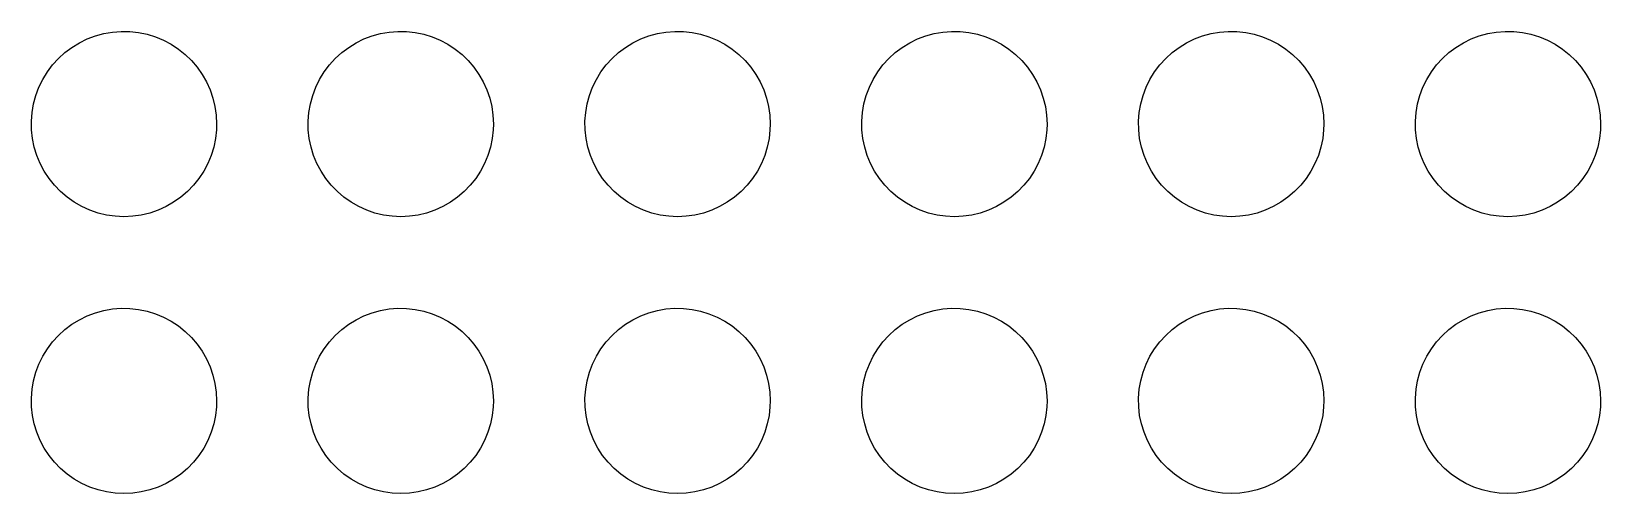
# Model space of a CAD drawing. Extents: x 92.4 to 156.4, y -90.2 to -56.2.
# Drawn here: x 93.79 to 108.19, y -61.12 to -56.88 of the extents above; entities that cross this region are included whole.
import ezdxf

# ---------------------------------------------------------------- set-up
doc = ezdxf.new("R2010")
doc.units = 0
doc.layers.add('BLACK', color=7, linetype='CONTINUOUS')

msp = doc.modelspace()

# ---------------------------------------------------------------- linework, layer by layer
at = {"layer": 'BLACK', "linetype": 'CONTINUOUS'}
for p, q in [((94.5335, -56.8817), (94.6133, -56.8754)), ((94.6133, -56.8754), (94.6934, -56.8767)), ((94.6934, -56.8767), (94.773, -56.8855)), ((97.0735, -56.8817), (97.1533, -56.8754)), ((97.1533, -56.8754), (97.2334, -56.8767)), ((97.2334, -56.8767), (97.313, -56.8855)), ((99.6135, -56.8817), (99.6933, -56.8754)), ((99.6933, -56.8754), (99.7734, -56.8767)), ((99.7734, -56.8767), (99.853, -56.8855)), ((102.153, -56.8817), (102.233, -56.8754)), ((102.233, -56.8754), (102.313, -56.8767)), ((102.313, -56.8767), (102.393, -56.8855)), ((104.693, -56.8817), (104.773, -56.8754)), ((104.773, -56.8754), (104.853, -56.8767)), ((104.853, -56.8767), (104.933, -56.8855)), ((107.233, -56.8817), (107.313, -56.8754)), ((107.313, -56.8754), (107.393, -56.8767)), ((107.393, -56.8767), (107.473, -56.8855)), ((94.0982, -57.0701), (94.1622, -57.022)), ((94.1622, -57.022), (94.2305, -56.9801)), ((94.2305, -56.9801), (94.3024, -56.9449)), ((94.3024, -56.9449), (94.3773, -56.9166)), ((94.3773, -56.9166), (94.4546, -56.8955)), ((94.4546, -56.8955), (94.5335, -56.8817)), ((94.773, -56.8855), (94.8514, -56.9017)), ((94.8514, -56.9017), (94.9279, -56.9253)), ((94.9279, -56.9253), (95.0019, -56.9559)), ((95.0019, -56.9559), (95.0727, -56.9934)), ((95.0727, -56.9934), (95.1396, -57.0373)), ((96.6382, -57.0701), (96.7022, -57.022)), ((96.7022, -57.022), (96.7705, -56.9801)), ((96.7705, -56.9801), (96.8424, -56.9449)), ((96.8424, -56.9449), (96.9173, -56.9166)), ((96.9173, -56.9166), (96.9946, -56.8955)), ((96.9946, -56.8955), (97.0735, -56.8817)), ((97.313, -56.8855), (97.3914, -56.9017)), ((97.3914, -56.9017), (97.4679, -56.9253)), ((97.4679, -56.9253), (97.5419, -56.9559)), ((97.5419, -56.9559), (97.6127, -56.9934)), ((97.6127, -56.9934), (97.6796, -57.0373)), ((99.1782, -57.0701), (99.2422, -57.022)), ((99.2422, -57.022), (99.3105, -56.9801)), ((99.3105, -56.9801), (99.3824, -56.9449)), ((99.3824, -56.9449), (99.4573, -56.9166)), ((99.4573, -56.9166), (99.5346, -56.8955)), ((99.5346, -56.8955), (99.6135, -56.8817)), ((99.853, -56.8855), (99.9314, -56.9017)), ((99.9314, -56.9017), (100.008, -56.9253)), ((100.008, -56.9253), (100.082, -56.9559)), ((100.082, -56.9559), (100.153, -56.9934)), ((100.153, -56.9934), (100.22, -57.0373)), ((101.718, -57.0701), (101.782, -57.022)), ((101.782, -57.022), (101.851, -56.9801)), ((101.851, -56.9801), (101.922, -56.9449)), ((101.922, -56.9449), (101.997, -56.9166)), ((101.997, -56.9166), (102.075, -56.8955)), ((102.075, -56.8955), (102.153, -56.8817)), ((102.393, -56.8855), (102.471, -56.9017)), ((102.471, -56.9017), (102.548, -56.9253)), ((102.548, -56.9253), (102.622, -56.9559)), ((102.622, -56.9559), (102.693, -56.9934)), ((102.693, -56.9934), (102.76, -57.0373)), ((104.258, -57.0701), (104.322, -57.022)), ((104.322, -57.022), (104.391, -56.9801)), ((104.391, -56.9801), (104.462, -56.9449)), ((104.462, -56.9449), (104.537, -56.9166)), ((104.537, -56.9166), (104.615, -56.8955)), ((104.615, -56.8955), (104.693, -56.8817)), ((104.933, -56.8855), (105.011, -56.9017)), ((105.011, -56.9017), (105.088, -56.9253)), ((105.088, -56.9253), (105.162, -56.9559)), ((105.162, -56.9559), (105.233, -56.9934)), ((105.233, -56.9934), (105.3, -57.0373)), ((106.798, -57.0701), (106.862, -57.022)), ((106.862, -57.022), (106.931, -56.9801)), ((106.931, -56.9801), (107.002, -56.9449)), ((107.002, -56.9449), (107.077, -56.9166)), ((107.077, -56.9166), (107.155, -56.8955)), ((107.155, -56.8955), (107.233, -56.8817)), ((107.473, -56.8855), (107.551, -56.9017)), ((107.551, -56.9017), (107.628, -56.9253)), ((107.628, -56.9253), (107.702, -56.9559)), ((107.702, -56.9559), (107.773, -56.9934)), ((107.773, -56.9934), (107.84, -57.0373)), ((93.9851, -57.1832), (94.039, -57.124)), ((94.039, -57.124), (94.0982, -57.0701)), ((95.1396, -57.0373), (95.2021, -57.0874)), ((95.2021, -57.0874), (95.2596, -57.1431)), ((95.2596, -57.1431), (95.3116, -57.204)), ((96.5251, -57.1832), (96.579, -57.124)), ((96.579, -57.124), (96.6382, -57.0701)), ((97.6796, -57.0373), (97.7421, -57.0874)), ((97.7421, -57.0874), (97.7996, -57.1431)), ((97.7996, -57.1431), (97.8516, -57.204)), ((99.0651, -57.1832), (99.119, -57.124)), ((99.119, -57.124), (99.1782, -57.0701)), ((100.22, -57.0373), (100.282, -57.0874)), ((100.282, -57.0874), (100.34, -57.1431)), ((100.34, -57.1431), (100.392, -57.204)), ((101.605, -57.1832), (101.659, -57.124)), ((101.659, -57.124), (101.718, -57.0701)), ((102.76, -57.0373), (102.822, -57.0874)), ((102.822, -57.0874), (102.88, -57.1431)), ((102.88, -57.1431), (102.932, -57.204)), ((104.145, -57.1832), (104.199, -57.124)), ((104.199, -57.124), (104.258, -57.0701)), ((105.3, -57.0373), (105.362, -57.0874)), ((105.362, -57.0874), (105.42, -57.1431)), ((105.42, -57.1431), (105.472, -57.204)), ((106.685, -57.1832), (106.739, -57.124)), ((106.739, -57.124), (106.798, -57.0701)), ((107.84, -57.0373), (107.902, -57.0874)), ((107.902, -57.0874), (107.96, -57.1431)), ((107.96, -57.1431), (108.012, -57.204)), ((93.8951, -57.3155), (93.937, -57.2472)), ((93.937, -57.2472), (93.9851, -57.1832)), ((95.3116, -57.204), (95.3577, -57.2695)), ((95.3577, -57.2695), (95.3974, -57.3391)), ((96.4351, -57.3155), (96.477, -57.2472)), ((96.477, -57.2472), (96.5251, -57.1832)), ((97.8516, -57.204), (97.8977, -57.2695)), ((97.8977, -57.2695), (97.9374, -57.3391)), ((98.9751, -57.3155), (99.017, -57.2472)), ((99.017, -57.2472), (99.0651, -57.1832)), ((100.392, -57.204), (100.438, -57.2695)), ((100.438, -57.2695), (100.477, -57.3391)), ((101.515, -57.3155), (101.557, -57.2472)), ((101.557, -57.2472), (101.605, -57.1832)), ((102.932, -57.204), (102.978, -57.2695)), ((102.978, -57.2695), (103.017, -57.3391)), ((104.055, -57.3155), (104.097, -57.2472)), ((104.097, -57.2472), (104.145, -57.1832)), ((105.472, -57.204), (105.518, -57.2695)), ((105.518, -57.2695), (105.557, -57.3391)), ((106.595, -57.3155), (106.637, -57.2472)), ((106.637, -57.2472), (106.685, -57.1832)), ((108.012, -57.204), (108.058, -57.2695)), ((108.058, -57.2695), (108.097, -57.3391)), ((93.8316, -57.4623), (93.8599, -57.3874)), ((93.8599, -57.3874), (93.8951, -57.3155)), ((95.3974, -57.3391), (95.4303, -57.4121)), ((95.4303, -57.4121), (95.4562, -57.4879)), ((96.3716, -57.4623), (96.3999, -57.3874)), ((96.3999, -57.3874), (96.4351, -57.3155)), ((97.9374, -57.3391), (97.9703, -57.4121)), ((97.9703, -57.4121), (97.9962, -57.4879)), ((98.9116, -57.4623), (98.9399, -57.3874)), ((98.9399, -57.3874), (98.9751, -57.3155)), ((100.477, -57.3391), (100.51, -57.4121)), ((100.51, -57.4121), (100.536, -57.4879)), ((101.452, -57.4623), (101.48, -57.3874)), ((101.48, -57.3874), (101.515, -57.3155)), ((103.017, -57.3391), (103.05, -57.4121)), ((103.05, -57.4121), (103.076, -57.4879)), ((103.992, -57.4623), (104.02, -57.3874)), ((104.02, -57.3874), (104.055, -57.3155)), ((105.557, -57.3391), (105.59, -57.4121)), ((105.59, -57.4121), (105.616, -57.4879)), ((106.532, -57.4623), (106.56, -57.3874)), ((106.56, -57.3874), (106.595, -57.3155)), ((108.097, -57.3391), (108.13, -57.4121)), ((108.13, -57.4121), (108.156, -57.4879)), ((93.7967, -57.6185), (93.8105, -57.5396)), ((93.8105, -57.5396), (93.8316, -57.4623)), ((95.4562, -57.4879), (95.4749, -57.5657)), ((95.4749, -57.5657), (95.4862, -57.645)), ((96.3367, -57.6185), (96.3505, -57.5396)), ((96.3505, -57.5396), (96.3716, -57.4623)), ((97.9962, -57.4879), (98.0149, -57.5657)), ((98.0149, -57.5657), (98.0262, -57.645)), ((98.8767, -57.6185), (98.8905, -57.5396)), ((98.8905, -57.5396), (98.9116, -57.4623)), ((100.536, -57.4879), (100.555, -57.5657)), ((100.555, -57.5657), (100.566, -57.645)), ((101.417, -57.6185), (101.43, -57.5396)), ((101.43, -57.5396), (101.452, -57.4623)), ((103.076, -57.4879), (103.095, -57.5657)), ((103.095, -57.5657), (103.106, -57.645)), ((103.957, -57.6185), (103.97, -57.5396)), ((103.97, -57.5396), (103.992, -57.4623)), ((105.616, -57.4879), (105.635, -57.5657)), ((105.635, -57.5657), (105.646, -57.645)), ((106.497, -57.6185), (106.51, -57.5396)), ((106.51, -57.5396), (106.532, -57.4623)), ((108.156, -57.4879), (108.175, -57.5657)), ((108.175, -57.5657), (108.186, -57.645)), ((93.7904, -57.6983), (93.7967, -57.6185)), ((93.7917, -57.7784), (93.7904, -57.6983)), ((95.4862, -57.645), (95.49, -57.725)), ((95.49, -57.725), (95.4883, -57.7784)), ((96.3304, -57.6983), (96.3367, -57.6185)), ((96.3317, -57.7784), (96.3304, -57.6983)), ((98.0262, -57.645), (98.03, -57.725)), ((98.03, -57.725), (98.0283, -57.7784)), ((98.8704, -57.6983), (98.8767, -57.6185)), ((98.8717, -57.7784), (98.8704, -57.6983)), ((100.566, -57.645), (100.57, -57.725)), ((100.57, -57.725), (100.568, -57.7784)), ((101.41, -57.6983), (101.417, -57.6185)), ((101.412, -57.7784), (101.41, -57.6983)), ((103.106, -57.645), (103.11, -57.725)), ((103.11, -57.725), (103.108, -57.7784)), ((103.95, -57.6983), (103.957, -57.6185)), ((103.952, -57.7784), (103.95, -57.6983)), ((105.646, -57.645), (105.65, -57.725)), ((105.65, -57.725), (105.648, -57.7784)), ((106.49, -57.6983), (106.497, -57.6185)), ((106.492, -57.7784), (106.49, -57.6983)), ((108.186, -57.645), (108.19, -57.725)), ((108.19, -57.725), (108.188, -57.7784)), ((93.8005, -57.858), (93.7917, -57.7784)), ((93.8167, -57.9364), (93.8005, -57.858)), ((95.4795, -57.858), (95.4633, -57.9364)), ((95.4883, -57.7784), (95.4795, -57.858)), ((96.3405, -57.858), (96.3317, -57.7784)), ((96.3567, -57.9364), (96.3405, -57.858)), ((98.0195, -57.858), (98.0033, -57.9364)), ((98.0283, -57.7784), (98.0195, -57.858)), ((98.8805, -57.858), (98.8717, -57.7784)), ((98.8967, -57.9364), (98.8805, -57.858)), ((100.56, -57.858), (100.543, -57.9364)), ((100.568, -57.7784), (100.56, -57.858)), ((101.42, -57.858), (101.412, -57.7784)), ((101.437, -57.9364), (101.42, -57.858)), ((103.1, -57.858), (103.083, -57.9364)), ((103.108, -57.7784), (103.1, -57.858)), ((103.96, -57.858), (103.952, -57.7784)), ((103.977, -57.9364), (103.96, -57.858)), ((105.64, -57.858), (105.623, -57.9364)), ((105.648, -57.7784), (105.64, -57.858)), ((106.5, -57.858), (106.492, -57.7784)), ((106.517, -57.9364), (106.5, -57.858)), ((108.18, -57.858), (108.163, -57.9364)), ((108.188, -57.7784), (108.18, -57.858)), ((93.8403, -58.0129), (93.8167, -57.9364)), ((93.8709, -58.0869), (93.8403, -58.0129)), ((95.4397, -58.0129), (95.4091, -58.0869)), ((95.4633, -57.9364), (95.4397, -58.0129)), ((96.3803, -58.0129), (96.3567, -57.9364)), ((96.4109, -58.0869), (96.3803, -58.0129)), ((97.9797, -58.0129), (97.9491, -58.0869)), ((98.0033, -57.9364), (97.9797, -58.0129)), ((98.9203, -58.0129), (98.8967, -57.9364)), ((98.9509, -58.0869), (98.9203, -58.0129)), ((100.52, -58.0129), (100.489, -58.0869)), ((100.543, -57.9364), (100.52, -58.0129)), ((101.46, -58.0129), (101.437, -57.9364)), ((101.491, -58.0869), (101.46, -58.0129)), ((103.06, -58.0129), (103.029, -58.0869)), ((103.083, -57.9364), (103.06, -58.0129)), ((104, -58.0129), (103.977, -57.9364)), ((104.031, -58.0869), (104, -58.0129)), ((105.6, -58.0129), (105.569, -58.0869)), ((105.623, -57.9364), (105.6, -58.0129)), ((106.54, -58.0129), (106.517, -57.9364)), ((106.571, -58.0869), (106.54, -58.0129)), ((108.14, -58.0129), (108.109, -58.0869)), ((108.163, -57.9364), (108.14, -58.0129)), ((93.9084, -58.1577), (93.8709, -58.0869)), ((93.9523, -58.2246), (93.9084, -58.1577)), ((95.3716, -58.1577), (95.3277, -58.2246)), ((95.4091, -58.0869), (95.3716, -58.1577)), ((96.4484, -58.1577), (96.4109, -58.0869)), ((96.4923, -58.2246), (96.4484, -58.1577)), ((97.9116, -58.1577), (97.8677, -58.2246)), ((97.9491, -58.0869), (97.9116, -58.1577)), ((98.9884, -58.1577), (98.9509, -58.0869)), ((99.0323, -58.2246), (98.9884, -58.1577)), ((100.452, -58.1577), (100.408, -58.2246)), ((100.489, -58.0869), (100.452, -58.1577)), ((101.528, -58.1577), (101.491, -58.0869)), ((101.572, -58.2246), (101.528, -58.1577)), ((102.992, -58.1577), (102.948, -58.2246)), ((103.029, -58.0869), (102.992, -58.1577)), ((104.068, -58.1577), (104.031, -58.0869)), ((104.112, -58.2246), (104.068, -58.1577)), ((105.532, -58.1577), (105.488, -58.2246)), ((105.569, -58.0869), (105.532, -58.1577)), ((106.608, -58.1577), (106.571, -58.0869)), ((106.652, -58.2246), (106.608, -58.1577)), ((108.072, -58.1577), (108.028, -58.2246)), ((108.109, -58.0869), (108.072, -58.1577)), ((94.0024, -58.2871), (93.9523, -58.2246)), ((94.0581, -58.3446), (94.0024, -58.2871)), ((95.2776, -58.2871), (95.2219, -58.3446)), ((95.3277, -58.2246), (95.2776, -58.2871)), ((96.5424, -58.2871), (96.4923, -58.2246)), ((96.5981, -58.3446), (96.5424, -58.2871)), ((97.8176, -58.2871), (97.7619, -58.3446)), ((97.8677, -58.2246), (97.8176, -58.2871)), ((99.0824, -58.2871), (99.0323, -58.2246)), ((99.1381, -58.3446), (99.0824, -58.2871)), ((100.358, -58.2871), (100.302, -58.3446)), ((100.408, -58.2246), (100.358, -58.2871)), ((101.622, -58.2871), (101.572, -58.2246)), ((101.678, -58.3446), (101.622, -58.2871)), ((102.898, -58.2871), (102.842, -58.3446)), ((102.948, -58.2246), (102.898, -58.2871)), ((104.162, -58.2871), (104.112, -58.2246)), ((104.218, -58.3446), (104.162, -58.2871)), ((105.438, -58.2871), (105.382, -58.3446)), ((105.488, -58.2246), (105.438, -58.2871)), ((106.702, -58.2871), (106.652, -58.2246)), ((106.758, -58.3446), (106.702, -58.2871)), ((107.978, -58.2871), (107.922, -58.3446)), ((108.028, -58.2246), (107.978, -58.2871)), ((94.119, -58.3966), (94.0581, -58.3446)), ((94.1845, -58.4427), (94.119, -58.3966)), ((94.2541, -58.4824), (94.1845, -58.4427)), ((95.0955, -58.4427), (95.0259, -58.4824)), ((95.161, -58.3966), (95.0955, -58.4427)), ((95.2219, -58.3446), (95.161, -58.3966)), ((96.659, -58.3966), (96.5981, -58.3446)), ((96.7245, -58.4427), (96.659, -58.3966)), ((96.7941, -58.4824), (96.7245, -58.4427)), ((97.6355, -58.4427), (97.5659, -58.4824)), ((97.701, -58.3966), (97.6355, -58.4427)), ((97.7619, -58.3446), (97.701, -58.3966)), ((99.199, -58.3966), (99.1381, -58.3446)), ((99.2645, -58.4427), (99.199, -58.3966)), ((99.3341, -58.4824), (99.2645, -58.4427)), ((100.175, -58.4427), (100.106, -58.4824)), ((100.241, -58.3966), (100.175, -58.4427)), ((100.302, -58.3446), (100.241, -58.3966)), ((101.739, -58.3966), (101.678, -58.3446)), ((101.805, -58.4427), (101.739, -58.3966)), ((101.874, -58.4824), (101.805, -58.4427)), ((102.715, -58.4427), (102.646, -58.4824)), ((102.781, -58.3966), (102.715, -58.4427)), ((102.842, -58.3446), (102.781, -58.3966)), ((104.279, -58.3966), (104.218, -58.3446)), ((104.345, -58.4427), (104.279, -58.3966)), ((104.414, -58.4824), (104.345, -58.4427)), ((105.255, -58.4427), (105.186, -58.4824)), ((105.321, -58.3966), (105.255, -58.4427)), ((105.382, -58.3446), (105.321, -58.3966)), ((106.819, -58.3966), (106.758, -58.3446)), ((106.885, -58.4427), (106.819, -58.3966)), ((106.954, -58.4824), (106.885, -58.4427)), ((107.795, -58.4427), (107.726, -58.4824)), ((107.861, -58.3966), (107.795, -58.4427)), ((107.922, -58.3446), (107.861, -58.3966)), ((94.3271, -58.5153), (94.2541, -58.4824)), ((94.4029, -58.5412), (94.3271, -58.5153)), ((94.4807, -58.5599), (94.4029, -58.5412)), ((94.56, -58.5712), (94.4807, -58.5599)), ((94.64, -58.575), (94.56, -58.5712)), ((94.72, -58.5712), (94.64, -58.575)), ((94.7993, -58.5599), (94.72, -58.5712)), ((94.8771, -58.5412), (94.7993, -58.5599)), ((94.9529, -58.5153), (94.8771, -58.5412)), ((95.0259, -58.4824), (94.9529, -58.5153)), ((96.8671, -58.5153), (96.7941, -58.4824)), ((96.9429, -58.5412), (96.8671, -58.5153)), ((97.0207, -58.5599), (96.9429, -58.5412)), ((97.1, -58.5712), (97.0207, -58.5599)), ((97.18, -58.575), (97.1, -58.5712)), ((97.26, -58.5712), (97.18, -58.575)), ((97.3393, -58.5599), (97.26, -58.5712)), ((97.4171, -58.5412), (97.3393, -58.5599)), ((97.4929, -58.5153), (97.4171, -58.5412)), ((97.5659, -58.4824), (97.4929, -58.5153)), ((99.4071, -58.5153), (99.3341, -58.4824)), ((99.4829, -58.5412), (99.4071, -58.5153)), ((99.5607, -58.5599), (99.4829, -58.5412)), ((99.64, -58.5712), (99.5607, -58.5599)), ((99.72, -58.575), (99.64, -58.5712)), ((99.8, -58.5712), (99.72, -58.575)), ((99.8793, -58.5599), (99.8, -58.5712)), ((99.9571, -58.5412), (99.8793, -58.5599)), ((100.033, -58.5153), (99.9571, -58.5412)), ((100.106, -58.4824), (100.033, -58.5153)), ((101.947, -58.5153), (101.874, -58.4824)), ((102.023, -58.5412), (101.947, -58.5153)), ((102.101, -58.5599), (102.023, -58.5412)), ((102.18, -58.5712), (102.101, -58.5599)), ((102.26, -58.575), (102.18, -58.5712)), ((102.34, -58.5712), (102.26, -58.575)), ((102.419, -58.5599), (102.34, -58.5712)), ((102.497, -58.5412), (102.419, -58.5599)), ((102.573, -58.5153), (102.497, -58.5412)), ((102.646, -58.4824), (102.573, -58.5153)), ((104.487, -58.5153), (104.414, -58.4824)), ((104.563, -58.5412), (104.487, -58.5153)), ((104.641, -58.5599), (104.563, -58.5412)), ((104.72, -58.5712), (104.641, -58.5599)), ((104.8, -58.575), (104.72, -58.5712)), ((104.88, -58.5712), (104.8, -58.575)), ((104.959, -58.5599), (104.88, -58.5712)), ((105.037, -58.5412), (104.959, -58.5599)), ((105.113, -58.5153), (105.037, -58.5412)), ((105.186, -58.4824), (105.113, -58.5153)), ((107.027, -58.5153), (106.954, -58.4824)), ((107.103, -58.5412), (107.027, -58.5153)), ((107.181, -58.5599), (107.103, -58.5412)), ((107.26, -58.5712), (107.181, -58.5599)), ((107.34, -58.575), (107.26, -58.5712)), ((107.42, -58.5712), (107.34, -58.575)), ((107.499, -58.5599), (107.42, -58.5712)), ((107.577, -58.5412), (107.499, -58.5599)), ((107.653, -58.5153), (107.577, -58.5412)), ((107.726, -58.4824), (107.653, -58.5153)), ((94.3024, -59.4849), (94.3773, -59.4566)), ((94.3773, -59.4566), (94.4546, -59.4355)), ((94.4546, -59.4355), (94.5335, -59.4217)), ((94.5335, -59.4217), (94.6133, -59.4154)), ((94.6133, -59.4154), (94.6934, -59.4167)), ((94.6934, -59.4167), (94.773, -59.4255)), ((94.773, -59.4255), (94.8514, -59.4417)), ((94.8514, -59.4417), (94.9279, -59.4653)), ((94.9279, -59.4653), (95.0019, -59.4959)), ((96.8424, -59.4849), (96.9173, -59.4566)), ((96.9173, -59.4566), (96.9946, -59.4355)), ((96.9946, -59.4355), (97.0735, -59.4217)), ((97.0735, -59.4217), (97.1533, -59.4154)), ((97.1533, -59.4154), (97.2334, -59.4167)), ((97.2334, -59.4167), (97.313, -59.4255)), ((97.313, -59.4255), (97.3914, -59.4417)), ((97.3914, -59.4417), (97.4679, -59.4653)), ((97.4679, -59.4653), (97.5419, -59.4959)), ((99.3824, -59.4849), (99.4573, -59.4566)), ((99.4573, -59.4566), (99.5346, -59.4355)), ((99.5346, -59.4355), (99.6135, -59.4217)), ((99.6135, -59.4217), (99.6933, -59.4154)), ((99.6933, -59.4154), (99.7734, -59.4167)), ((99.7734, -59.4167), (99.853, -59.4255)), ((99.853, -59.4255), (99.9314, -59.4417)), ((99.9314, -59.4417), (100.008, -59.4653)), ((100.008, -59.4653), (100.082, -59.4959)), ((101.922, -59.4849), (101.997, -59.4566)), ((101.997, -59.4566), (102.075, -59.4355)), ((102.075, -59.4355), (102.153, -59.4217)), ((102.153, -59.4217), (102.233, -59.4154)), ((102.233, -59.4154), (102.313, -59.4167)), ((102.313, -59.4167), (102.393, -59.4255)), ((102.393, -59.4255), (102.471, -59.4417)), ((102.471, -59.4417), (102.548, -59.4653)), ((102.548, -59.4653), (102.622, -59.4959)), ((104.462, -59.4849), (104.537, -59.4566)), ((104.537, -59.4566), (104.615, -59.4355)), ((104.615, -59.4355), (104.693, -59.4217)), ((104.693, -59.4217), (104.773, -59.4154)), ((104.773, -59.4154), (104.853, -59.4167)), ((104.853, -59.4167), (104.933, -59.4255)), ((104.933, -59.4255), (105.011, -59.4417)), ((105.011, -59.4417), (105.088, -59.4653)), ((105.088, -59.4653), (105.162, -59.4959)), ((107.002, -59.4849), (107.077, -59.4566)), ((107.077, -59.4566), (107.155, -59.4355)), ((107.155, -59.4355), (107.233, -59.4217)), ((107.233, -59.4217), (107.313, -59.4154)), ((107.313, -59.4154), (107.393, -59.4167)), ((107.393, -59.4167), (107.473, -59.4255)), ((107.473, -59.4255), (107.551, -59.4417)), ((107.551, -59.4417), (107.628, -59.4653)), ((107.628, -59.4653), (107.702, -59.4959)), ((94.039, -59.664), (94.0982, -59.6101)), ((94.0982, -59.6101), (94.1622, -59.562)), ((94.1622, -59.562), (94.2305, -59.5201)), ((94.2305, -59.5201), (94.3024, -59.4849)), ((95.0019, -59.4959), (95.0727, -59.5334)), ((95.0727, -59.5334), (95.1396, -59.5773)), ((95.1396, -59.5773), (95.2021, -59.6274)), ((96.579, -59.664), (96.6382, -59.6101)), ((96.6382, -59.6101), (96.7022, -59.562)), ((96.7022, -59.562), (96.7705, -59.5201)), ((96.7705, -59.5201), (96.8424, -59.4849)), ((97.5419, -59.4959), (97.6127, -59.5334)), ((97.6127, -59.5334), (97.6796, -59.5773)), ((97.6796, -59.5773), (97.7421, -59.6274)), ((99.119, -59.664), (99.1782, -59.6101)), ((99.1782, -59.6101), (99.2422, -59.562)), ((99.2422, -59.562), (99.3105, -59.5201)), ((99.3105, -59.5201), (99.3824, -59.4849)), ((100.082, -59.4959), (100.153, -59.5334)), ((100.153, -59.5334), (100.22, -59.5773)), ((100.22, -59.5773), (100.282, -59.6274)), ((101.659, -59.664), (101.718, -59.6101)), ((101.718, -59.6101), (101.782, -59.562)), ((101.782, -59.562), (101.851, -59.5201)), ((101.851, -59.5201), (101.922, -59.4849)), ((102.622, -59.4959), (102.693, -59.5334)), ((102.693, -59.5334), (102.76, -59.5773)), ((102.76, -59.5773), (102.822, -59.6274)), ((104.199, -59.664), (104.258, -59.6101)), ((104.258, -59.6101), (104.322, -59.562)), ((104.322, -59.562), (104.391, -59.5201)), ((104.391, -59.5201), (104.462, -59.4849)), ((105.162, -59.4959), (105.233, -59.5334)), ((105.233, -59.5334), (105.3, -59.5773)), ((105.3, -59.5773), (105.362, -59.6274)), ((106.739, -59.664), (106.798, -59.6101)), ((106.798, -59.6101), (106.862, -59.562)), ((106.862, -59.562), (106.931, -59.5201)), ((106.931, -59.5201), (107.002, -59.4849)), ((107.702, -59.4959), (107.773, -59.5334)), ((107.773, -59.5334), (107.84, -59.5773)), ((107.84, -59.5773), (107.902, -59.6274)), ((93.937, -59.7872), (93.9851, -59.7232)), ((93.9851, -59.7232), (94.039, -59.664)), ((95.2021, -59.6274), (95.2596, -59.6831)), ((95.2596, -59.6831), (95.3116, -59.744)), ((95.3116, -59.744), (95.3577, -59.8095)), ((96.477, -59.7872), (96.5251, -59.7232)), ((96.5251, -59.7232), (96.579, -59.664)), ((97.7421, -59.6274), (97.7996, -59.6831)), ((97.7996, -59.6831), (97.8516, -59.744)), ((97.8516, -59.744), (97.8977, -59.8095)), ((99.017, -59.7872), (99.0651, -59.7232)), ((99.0651, -59.7232), (99.119, -59.664)), ((100.282, -59.6274), (100.34, -59.6831)), ((100.34, -59.6831), (100.392, -59.744)), ((100.392, -59.744), (100.438, -59.8095)), ((101.557, -59.7872), (101.605, -59.7232)), ((101.605, -59.7232), (101.659, -59.664)), ((102.822, -59.6274), (102.88, -59.6831)), ((102.88, -59.6831), (102.932, -59.744)), ((102.932, -59.744), (102.978, -59.8095)), ((104.097, -59.7872), (104.145, -59.7232)), ((104.145, -59.7232), (104.199, -59.664)), ((105.362, -59.6274), (105.42, -59.6831)), ((105.42, -59.6831), (105.472, -59.744)), ((105.472, -59.744), (105.518, -59.8095)), ((106.637, -59.7872), (106.685, -59.7232)), ((106.685, -59.7232), (106.739, -59.664)), ((107.902, -59.6274), (107.96, -59.6831)), ((107.96, -59.6831), (108.012, -59.744)), ((108.012, -59.744), (108.058, -59.8095)), ((93.8599, -59.9274), (93.8951, -59.8555)), ((93.8951, -59.8555), (93.937, -59.7872)), ((95.3577, -59.8095), (95.3974, -59.8791)), ((95.3974, -59.8791), (95.4303, -59.9521)), ((96.3999, -59.9274), (96.4351, -59.8555)), ((96.4351, -59.8555), (96.477, -59.7872)), ((97.8977, -59.8095), (97.9374, -59.8791)), ((97.9374, -59.8791), (97.9703, -59.9521)), ((98.9399, -59.9274), (98.9751, -59.8555)), ((98.9751, -59.8555), (99.017, -59.7872)), ((100.438, -59.8095), (100.477, -59.8791)), ((100.477, -59.8791), (100.51, -59.9521)), ((101.48, -59.9274), (101.515, -59.8555)), ((101.515, -59.8555), (101.557, -59.7872)), ((102.978, -59.8095), (103.017, -59.8791)), ((103.017, -59.8791), (103.05, -59.9521)), ((104.02, -59.9274), (104.055, -59.8555)), ((104.055, -59.8555), (104.097, -59.7872)), ((105.518, -59.8095), (105.557, -59.8791)), ((105.557, -59.8791), (105.59, -59.9521)), ((106.56, -59.9274), (106.595, -59.8555)), ((106.595, -59.8555), (106.637, -59.7872)), ((108.058, -59.8095), (108.097, -59.8791)), ((108.097, -59.8791), (108.13, -59.9521)), ((93.8105, -60.0796), (93.8316, -60.0023)), ((93.8316, -60.0023), (93.8599, -59.9274)), ((95.4303, -59.9521), (95.4562, -60.0279)), ((95.4562, -60.0279), (95.4749, -60.1057)), ((96.3505, -60.0796), (96.3716, -60.0023)), ((96.3716, -60.0023), (96.3999, -59.9274)), ((97.9703, -59.9521), (97.9962, -60.0279)), ((97.9962, -60.0279), (98.0149, -60.1057)), ((98.8905, -60.0796), (98.9116, -60.0023)), ((98.9116, -60.0023), (98.9399, -59.9274)), ((100.51, -59.9521), (100.536, -60.0279)), ((100.536, -60.0279), (100.555, -60.1057)), ((101.43, -60.0796), (101.452, -60.0023)), ((101.452, -60.0023), (101.48, -59.9274)), ((103.05, -59.9521), (103.076, -60.0279)), ((103.076, -60.0279), (103.095, -60.1057)), ((103.97, -60.0796), (103.992, -60.0023)), ((103.992, -60.0023), (104.02, -59.9274)), ((105.59, -59.9521), (105.616, -60.0279)), ((105.616, -60.0279), (105.635, -60.1057)), ((106.51, -60.0796), (106.532, -60.0023)), ((106.532, -60.0023), (106.56, -59.9274)), ((108.13, -59.9521), (108.156, -60.0279)), ((108.156, -60.0279), (108.175, -60.1057)), ((93.7904, -60.2383), (93.7967, -60.1585)), ((93.7967, -60.1585), (93.8105, -60.0796)), ((95.4749, -60.1057), (95.4862, -60.185)), ((95.4862, -60.185), (95.49, -60.265)), ((96.3304, -60.2383), (96.3367, -60.1585)), ((96.3367, -60.1585), (96.3505, -60.0796)), ((98.0149, -60.1057), (98.0262, -60.185)), ((98.0262, -60.185), (98.03, -60.265)), ((98.8704, -60.2383), (98.8767, -60.1585)), ((98.8767, -60.1585), (98.8905, -60.0796)), ((100.555, -60.1057), (100.566, -60.185)), ((100.566, -60.185), (100.57, -60.265)), ((101.41, -60.2383), (101.417, -60.1585)), ((101.417, -60.1585), (101.43, -60.0796)), ((103.095, -60.1057), (103.106, -60.185)), ((103.106, -60.185), (103.11, -60.265)), ((103.95, -60.2383), (103.957, -60.1585)), ((103.957, -60.1585), (103.97, -60.0796)), ((105.635, -60.1057), (105.646, -60.185)), ((105.646, -60.185), (105.65, -60.265)), ((106.49, -60.2383), (106.497, -60.1585)), ((106.497, -60.1585), (106.51, -60.0796)), ((108.175, -60.1057), (108.186, -60.185)), ((108.186, -60.185), (108.19, -60.265)), ((93.7917, -60.3184), (93.7904, -60.2383)), ((93.8005, -60.398), (93.7917, -60.3184)), ((95.4883, -60.3184), (95.4795, -60.398)), ((95.49, -60.265), (95.4883, -60.3184)), ((96.3317, -60.3184), (96.3304, -60.2383)), ((96.3405, -60.398), (96.3317, -60.3184)), ((98.0283, -60.3184), (98.0195, -60.398)), ((98.03, -60.265), (98.0283, -60.3184)), ((98.8717, -60.3184), (98.8704, -60.2383)), ((98.8805, -60.398), (98.8717, -60.3184)), ((100.568, -60.3184), (100.56, -60.398)), ((100.57, -60.265), (100.568, -60.3184)), ((101.412, -60.3184), (101.41, -60.2383)), ((101.42, -60.398), (101.412, -60.3184)), ((103.108, -60.3184), (103.1, -60.398)), ((103.11, -60.265), (103.108, -60.3184)), ((103.952, -60.3184), (103.95, -60.2383)), ((103.96, -60.398), (103.952, -60.3184)), ((105.648, -60.3184), (105.64, -60.398)), ((105.65, -60.265), (105.648, -60.3184)), ((106.492, -60.3184), (106.49, -60.2383)), ((106.5, -60.398), (106.492, -60.3184)), ((108.188, -60.3184), (108.18, -60.398)), ((108.19, -60.265), (108.188, -60.3184)), ((93.8167, -60.4764), (93.8005, -60.398)), ((93.8403, -60.5529), (93.8167, -60.4764)), ((95.4633, -60.4764), (95.4397, -60.5529)), ((95.4795, -60.398), (95.4633, -60.4764)), ((96.3567, -60.4764), (96.3405, -60.398)), ((96.3803, -60.5529), (96.3567, -60.4764)), ((98.0033, -60.4764), (97.9797, -60.5529)), ((98.0195, -60.398), (98.0033, -60.4764)), ((98.8967, -60.4764), (98.8805, -60.398)), ((98.9203, -60.5529), (98.8967, -60.4764)), ((100.543, -60.4764), (100.52, -60.5529)), ((100.56, -60.398), (100.543, -60.4764)), ((101.437, -60.4764), (101.42, -60.398)), ((101.46, -60.5529), (101.437, -60.4764)), ((103.083, -60.4764), (103.06, -60.5529)), ((103.1, -60.398), (103.083, -60.4764)), ((103.977, -60.4764), (103.96, -60.398)), ((104, -60.5529), (103.977, -60.4764)), ((105.623, -60.4764), (105.6, -60.5529)), ((105.64, -60.398), (105.623, -60.4764)), ((106.517, -60.4764), (106.5, -60.398)), ((106.54, -60.5529), (106.517, -60.4764)), ((108.163, -60.4764), (108.14, -60.5529)), ((108.18, -60.398), (108.163, -60.4764)), ((93.8709, -60.6269), (93.8403, -60.5529)), ((95.4397, -60.5529), (95.4091, -60.6269)), ((96.4109, -60.6269), (96.3803, -60.5529)), ((97.9797, -60.5529), (97.9491, -60.6269)), ((98.9509, -60.6269), (98.9203, -60.5529)), ((100.52, -60.5529), (100.489, -60.6269)), ((101.491, -60.6269), (101.46, -60.5529)), ((103.06, -60.5529), (103.029, -60.6269)), ((104.031, -60.6269), (104, -60.5529)), ((105.6, -60.5529), (105.569, -60.6269)), ((106.571, -60.6269), (106.54, -60.5529)), ((108.14, -60.5529), (108.109, -60.6269)), ((93.9084, -60.6977), (93.8709, -60.6269)), ((93.9523, -60.7646), (93.9084, -60.6977)), ((94.0024, -60.8271), (93.9523, -60.7646)), ((95.3277, -60.7646), (95.2776, -60.8271)), ((95.3716, -60.6977), (95.3277, -60.7646)), ((95.4091, -60.6269), (95.3716, -60.6977)), ((96.4484, -60.6977), (96.4109, -60.6269)), ((96.4923, -60.7646), (96.4484, -60.6977)), ((96.5424, -60.8271), (96.4923, -60.7646)), ((97.8677, -60.7646), (97.8176, -60.8271)), ((97.9116, -60.6977), (97.8677, -60.7646)), ((97.9491, -60.6269), (97.9116, -60.6977)), ((98.9884, -60.6977), (98.9509, -60.6269)), ((99.0323, -60.7646), (98.9884, -60.6977)), ((99.0824, -60.8271), (99.0323, -60.7646)), ((100.408, -60.7646), (100.358, -60.8271)), ((100.452, -60.6977), (100.408, -60.7646)), ((100.489, -60.6269), (100.452, -60.6977)), ((101.528, -60.6977), (101.491, -60.6269)), ((101.572, -60.7646), (101.528, -60.6977)), ((101.622, -60.8271), (101.572, -60.7646)), ((102.948, -60.7646), (102.898, -60.8271)), ((102.992, -60.6977), (102.948, -60.7646)), ((103.029, -60.6269), (102.992, -60.6977)), ((104.068, -60.6977), (104.031, -60.6269)), ((104.112, -60.7646), (104.068, -60.6977)), ((104.162, -60.8271), (104.112, -60.7646)), ((105.488, -60.7646), (105.438, -60.8271)), ((105.532, -60.6977), (105.488, -60.7646)), ((105.569, -60.6269), (105.532, -60.6977)), ((106.608, -60.6977), (106.571, -60.6269)), ((106.652, -60.7646), (106.608, -60.6977)), ((106.702, -60.8271), (106.652, -60.7646)), ((108.028, -60.7646), (107.978, -60.8271)), ((108.072, -60.6977), (108.028, -60.7646)), ((108.109, -60.6269), (108.072, -60.6977)), ((94.0581, -60.8846), (94.0024, -60.8271)), ((94.119, -60.9366), (94.0581, -60.8846)), ((95.2219, -60.8846), (95.161, -60.9366)), ((95.2776, -60.8271), (95.2219, -60.8846)), ((96.5981, -60.8846), (96.5424, -60.8271)), ((96.659, -60.9366), (96.5981, -60.8846)), ((97.7619, -60.8846), (97.701, -60.9366)), ((97.8176, -60.8271), (97.7619, -60.8846)), ((99.1381, -60.8846), (99.0824, -60.8271)), ((99.199, -60.9366), (99.1381, -60.8846)), ((100.302, -60.8846), (100.241, -60.9366)), ((100.358, -60.8271), (100.302, -60.8846)), ((101.678, -60.8846), (101.622, -60.8271)), ((101.739, -60.9366), (101.678, -60.8846)), ((102.842, -60.8846), (102.781, -60.9366)), ((102.898, -60.8271), (102.842, -60.8846)), ((104.218, -60.8846), (104.162, -60.8271)), ((104.279, -60.9366), (104.218, -60.8846)), ((105.382, -60.8846), (105.321, -60.9366)), ((105.438, -60.8271), (105.382, -60.8846)), ((106.758, -60.8846), (106.702, -60.8271)), ((106.819, -60.9366), (106.758, -60.8846)), ((107.922, -60.8846), (107.861, -60.9366)), ((107.978, -60.8271), (107.922, -60.8846)), ((94.1845, -60.9827), (94.119, -60.9366)), ((94.2541, -61.0224), (94.1845, -60.9827)), ((94.3271, -61.0553), (94.2541, -61.0224)), ((95.0259, -61.0224), (94.9529, -61.0553)), ((95.0955, -60.9827), (95.0259, -61.0224)), ((95.161, -60.9366), (95.0955, -60.9827)), ((96.7245, -60.9827), (96.659, -60.9366)), ((96.7941, -61.0224), (96.7245, -60.9827)), ((96.8671, -61.0553), (96.7941, -61.0224)), ((97.5659, -61.0224), (97.4929, -61.0553)), ((97.6355, -60.9827), (97.5659, -61.0224)), ((97.701, -60.9366), (97.6355, -60.9827)), ((99.2645, -60.9827), (99.199, -60.9366)), ((99.3341, -61.0224), (99.2645, -60.9827)), ((99.4071, -61.0553), (99.3341, -61.0224)), ((100.106, -61.0224), (100.033, -61.0553)), ((100.175, -60.9827), (100.106, -61.0224)), ((100.241, -60.9366), (100.175, -60.9827)), ((101.805, -60.9827), (101.739, -60.9366)), ((101.874, -61.0224), (101.805, -60.9827)), ((101.947, -61.0553), (101.874, -61.0224)), ((102.646, -61.0224), (102.573, -61.0553)), ((102.715, -60.9827), (102.646, -61.0224)), ((102.781, -60.9366), (102.715, -60.9827)), ((104.345, -60.9827), (104.279, -60.9366)), ((104.414, -61.0224), (104.345, -60.9827)), ((104.487, -61.0553), (104.414, -61.0224)), ((105.186, -61.0224), (105.113, -61.0553)), ((105.255, -60.9827), (105.186, -61.0224)), ((105.321, -60.9366), (105.255, -60.9827)), ((106.885, -60.9827), (106.819, -60.9366)), ((106.954, -61.0224), (106.885, -60.9827)), ((107.027, -61.0553), (106.954, -61.0224)), ((107.726, -61.0224), (107.653, -61.0553)), ((107.795, -60.9827), (107.726, -61.0224)), ((107.861, -60.9366), (107.795, -60.9827)), ((94.4029, -61.0812), (94.3271, -61.0553)), ((94.4807, -61.0999), (94.4029, -61.0812)), ((94.56, -61.1112), (94.4807, -61.0999)), ((94.64, -61.115), (94.56, -61.1112)), ((94.72, -61.1112), (94.64, -61.115)), ((94.7993, -61.0999), (94.72, -61.1112)), ((94.8771, -61.0812), (94.7993, -61.0999)), ((94.9529, -61.0553), (94.8771, -61.0812)), ((96.9429, -61.0812), (96.8671, -61.0553)), ((97.0207, -61.0999), (96.9429, -61.0812)), ((97.1, -61.1112), (97.0207, -61.0999)), ((97.18, -61.115), (97.1, -61.1112)), ((97.26, -61.1112), (97.18, -61.115)), ((97.3393, -61.0999), (97.26, -61.1112)), ((97.4171, -61.0812), (97.3393, -61.0999)), ((97.4929, -61.0553), (97.4171, -61.0812)), ((99.4829, -61.0812), (99.4071, -61.0553)), ((99.5607, -61.0999), (99.4829, -61.0812)), ((99.64, -61.1112), (99.5607, -61.0999)), ((99.72, -61.115), (99.64, -61.1112)), ((99.8, -61.1112), (99.72, -61.115)), ((99.8793, -61.0999), (99.8, -61.1112)), ((99.9571, -61.0812), (99.8793, -61.0999)), ((100.033, -61.0553), (99.9571, -61.0812)), ((102.023, -61.0812), (101.947, -61.0553)), ((102.101, -61.0999), (102.023, -61.0812)), ((102.18, -61.1112), (102.101, -61.0999)), ((102.26, -61.115), (102.18, -61.1112)), ((102.34, -61.1112), (102.26, -61.115)), ((102.419, -61.0999), (102.34, -61.1112)), ((102.497, -61.0812), (102.419, -61.0999)), ((102.573, -61.0553), (102.497, -61.0812)), ((104.563, -61.0812), (104.487, -61.0553)), ((104.641, -61.0999), (104.563, -61.0812)), ((104.72, -61.1112), (104.641, -61.0999)), ((104.8, -61.115), (104.72, -61.1112)), ((104.88, -61.1112), (104.8, -61.115)), ((104.959, -61.0999), (104.88, -61.1112)), ((105.037, -61.0812), (104.959, -61.0999)), ((105.113, -61.0553), (105.037, -61.0812)), ((107.103, -61.0812), (107.027, -61.0553)), ((107.181, -61.0999), (107.103, -61.0812)), ((107.26, -61.1112), (107.181, -61.0999)), ((107.34, -61.115), (107.26, -61.1112)), ((107.42, -61.1112), (107.34, -61.115)), ((107.499, -61.0999), (107.42, -61.1112)), ((107.577, -61.0812), (107.499, -61.0999)), ((107.653, -61.0553), (107.577, -61.0812))]:
    msp.add_line(p, q, dxfattribs=at)

doc.saveas('drawing.dxf')
